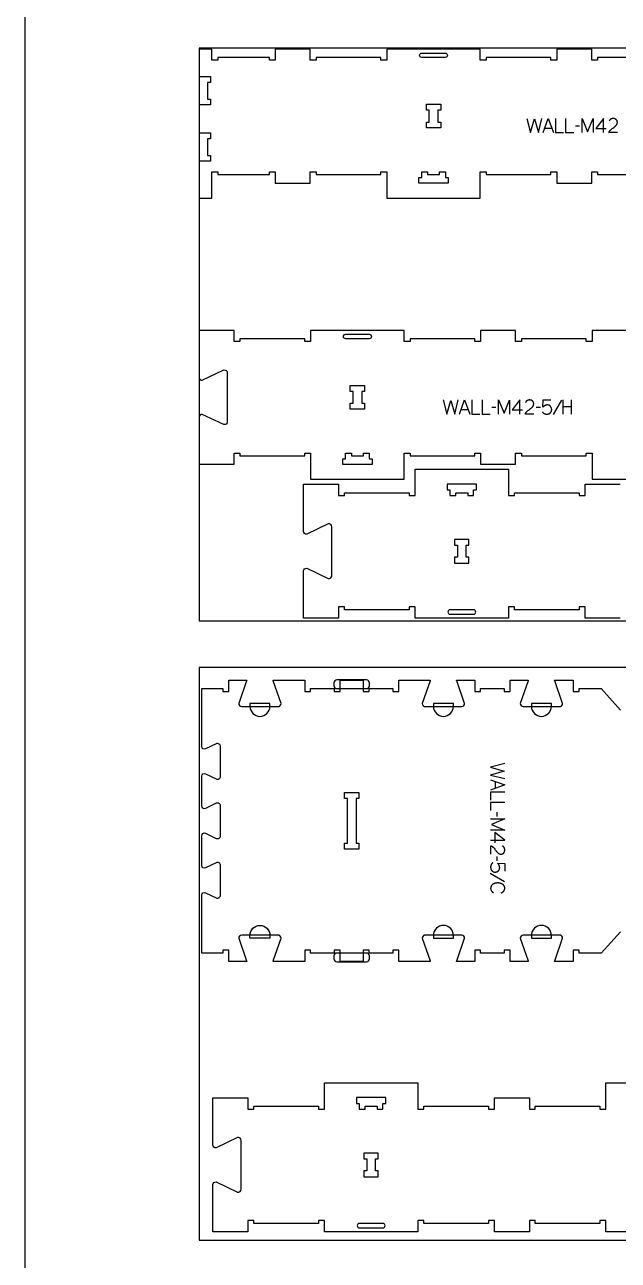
# Model space of a CAD drawing. Extents: x -7518 to -4335, y -27186 to -19593.
# Drawn here: x -7518 to -6253, y -25520 to -22887 of the extents above; entities that cross this region are included whole.
import ezdxf

# ---------------------------------------------------------------- set-up
doc = ezdxf.new("R2010")
doc.units = 0
for name, color, linetype in [('0_SHEET_SPRUCEPLY_2440X122', 1, 'CONTINUOUS'), ('1_ANYTOOL_1MMDEEP_LABELS_S', 2, 'CONTINUOUS'), ('3_ANYTOOL_CUTTHROUGH_INSID', 4, 'CONTINUOUS'), ('4_ANYTOOL_CUTTHROUGH_OUTSI', 5, 'CONTINUOUS'), ('5_ANYTOOL_HALF_MILL_9MM_IN', 3, 'CONTINUOUS'), ('DONOTCUT', 18, 'CONTINUOUS')]:
    doc.layers.add(name, color=color, linetype=linetype)

msp = doc.modelspace()

# ---------------------------------------------------------------- linework, layer by layer
at = {"layer": '0_SHEET_SPRUCEPLY_2440X122'}
for points in [[(-7146.3, -22936.7), (-7146.3, -24156.7), (-4706.3, -24156.7), (-4706.3, -22936.7)], [(-7146.3, -24256.7), (-7146.3, -25476.7), (-4706.3, -25476.7), (-4706.3, -24256.7)]]:
    msp.add_lwpolyline(points, close=True, dxfattribs=at)
at = {"layer": '1_ANYTOOL_1MMDEEP_LABELS_S'}
for points in [[(-6447.7, -23086.7), (-6439.9, -23116.7), (-6431.5, -23087.6), (-6423, -23116.7), (-6415.5, -23086.7)], [(-6412.9, -23116.7), (-6402.1, -23086.7), (-6391, -23116.7)], [(-6386.7, -23086.7), (-6386.7, -23116.7), (-6369.6, -23116.7)], [(-6364.9, -23086.7), (-6364.9, -23116.7), (-6347.8, -23116.7)], [(-6330, -23116.7), (-6330, -23086.7), (-6318, -23115.1), (-6306, -23086.8), (-6306, -23116.7)], [(-6284.5, -23116.7), (-6284.4, -23086.7), (-6300.4, -23108)], [(-6254.2, -23116.7), (-6272.5, -23116.6), (-6272.4, -23116.2), (-6272.3, -23115.9), (-6272.2, -23115.7), (-6272.1, -23115.5), (-6272.1, -23115.3), (-6272, -23115.1), (-6271.9, -23114.8), (-6271.8, -23114.6), (-6271.7, -23114.4), (-6271.6, -23114.2), (-6271.4, -23114), (-6271.3, -23113.8), (-6271.2, -23113.6), (-6271.1, -23113.4), (-6271, -23113.2), (-6270.8, -23113), (-6270.7, -23112.9), (-6270.6, -23112.7), (-6270.4, -23112.5), (-6270.3, -23112.3), (-6270.1, -23112.1), (-6270, -23111.9), (-6269.8, -23111.8), (-6269.7, -23111.6), (-6269.5, -23111.4), (-6269.4, -23111.3), (-6269.2, -23111.1), (-6269, -23110.9), (-6268.9, -23110.8), (-6268.5, -23110.5), (-6267, -23109.2), (-6265.5, -23108.1), (-6264, -23106.9), (-6262.5, -23105.8), (-6261.7, -23105.2), (-6261, -23104.6), (-6260.3, -23104.1), (-6259.6, -23103.5), (-6258.9, -23102.9), (-6258.3, -23102.3), (-6257.7, -23101.7), (-6257.1, -23101.1), (-6256.9, -23100.9), (-6256.8, -23100.7), (-6256.6, -23100.6), (-6256.5, -23100.4), (-6256.4, -23100.3), (-6256.3, -23100.1), (-6256.2, -23099.9), (-6256, -23099.7), (-6255.9, -23099.6), (-6255.8, -23099.4), (-6255.7, -23099.2), (-6255.6, -23099), (-6255.5, -23098.8), (-6255.5, -23098.7), (-6255.4, -23098.5), (-6255.3, -23098.3), (-6255.2, -23098.1), (-6255.2, -23097.9), (-6255.1, -23097.7), (-6255, -23097.5), (-6255, -23097.3), (-6254.9, -23097.1), (-6254.9, -23096.9), (-6254.9, -23096.7), (-6254.8, -23096.5), (-6254.8, -23096.3), (-6254.8, -23096), (-6254.7, -23095.8), (-6254.7, -23095.6), (-6254.7, -23095.4), (-6254.7, -23095.2), (-6254.7, -23094.9), (-6254.7, -23094.7), (-6254.7, -23094.4), (-6254.7, -23094.2), (-6254.8, -23094), (-6254.8, -23093.7), (-6254.8, -23093.5), (-6254.8, -23093.3), (-6254.9, -23093), (-6254.9, -23092.8), (-6255, -23092.6), (-6255, -23092.4), (-6255.1, -23092.2), (-6255.1, -23092), (-6255.2, -23091.8), (-6255.3, -23091.6), (-6255.3, -23091.4), (-6255.4, -23091.2), (-6255.5, -23091), (-6255.6, -23090.8), (-6255.7, -23090.6), (-6255.8, -23090.5), (-6255.9, -23090.3), (-6256, -23090.1), (-6256.1, -23090), (-6256.3, -23089.8), (-6256.4, -23089.7), (-6256.5, -23089.5), (-6256.6, -23089.4), (-6256.8, -23089.2), (-6256.9, -23089.1), (-6257.1, -23088.9), (-6257.2, -23088.8), (-6257.4, -23088.7), (-6257.6, -23088.5), (-6257.7, -23088.4), (-6257.9, -23088.3), (-6258.1, -23088.2), (-6258.2, -23088.1), (-6258.4, -23088), (-6258.6, -23087.9), (-6258.8, -23087.8), (-6259, -23087.7), (-6259.1, -23087.6), (-6259.3, -23087.5), (-6259.5, -23087.4), (-6259.7, -23087.4), (-6259.9, -23087.3), (-6260.1, -23087.2), (-6260.3, -23087.2), (-6260.5, -23087.1), (-6260.7, -23087), (-6260.9, -23087), (-6261.1, -23086.9), (-6261.3, -23086.9), (-6261.6, -23086.9), (-6261.8, -23086.8), (-6262, -23086.8), (-6262.2, -23086.8), (-6262.5, -23086.8), (-6262.7, -23086.7), (-6262.9, -23086.7), (-6263.2, -23086.7), (-6263.6, -23086.7), (-6264, -23086.7), (-6264.4, -23086.7), (-6264.7, -23086.7), (-6265.1, -23086.8), (-6265.4, -23086.8), (-6265.7, -23086.9), (-6266.1, -23086.9), (-6266.4, -23087), (-6266.7, -23087.1), (-6266.8, -23087.1), (-6267, -23087.2), (-6267.1, -23087.2), (-6267.3, -23087.3), (-6267.4, -23087.4), (-6267.6, -23087.4), (-6267.7, -23087.5), (-6267.9, -23087.5), (-6268, -23087.6), (-6268.2, -23087.7), (-6268.3, -23087.7), (-6268.4, -23087.8), (-6268.6, -23087.9), (-6268.7, -23088), (-6268.8, -23088.1), (-6269, -23088.1), (-6269.1, -23088.2), (-6269.2, -23088.3), (-6269.3, -23088.4), (-6269.5, -23088.5), (-6269.6, -23088.6), (-6269.7, -23088.7), (-6269.8, -23088.8), (-6270, -23088.9), (-6270.1, -23089), (-6270.2, -23089.1), (-6270.3, -23089.2), (-6270.4, -23089.3), (-6270.5, -23089.4), (-6270.6, -23089.6), (-6270.7, -23089.7), (-6270.8, -23089.8), (-6271, -23090.1), (-6271.2, -23090.3), (-6271.4, -23090.6), (-6271.6, -23090.9), (-6271.8, -23091.2), (-6271.9, -23091.5), (-6272.1, -23091.8)], [(-6409.5, -23107.1), (-6394.6, -23107.1)], [(-6335.2, -23102.8), (-6343.9, -23102.9)], [(-6300.4, -23108), (-6278.7, -23108)], [(-6625.9, -23686.4), (-6618.2, -23716.4), (-6609.8, -23687.3), (-6601.3, -23716.4), (-6593.8, -23686.4)], [(-6591.2, -23716.4), (-6580.3, -23686.4), (-6569.3, -23716.4)], [(-6565, -23686.4), (-6565, -23716.4), (-6547.9, -23716.4)], [(-6543.2, -23686.4), (-6543.2, -23716.4), (-6526.1, -23716.4)], [(-6508.3, -23716.4), (-6508.3, -23686.4), (-6496.3, -23714.8), (-6484.3, -23686.5), (-6484.3, -23716.4)], [(-6462.7, -23716.4), (-6462.7, -23686.4), (-6478.7, -23707.7)], [(-6432.5, -23716.4), (-6450.8, -23716.3), (-6450.7, -23715.9), (-6450.6, -23715.6), (-6450.5, -23715.4), (-6450.4, -23715.2), (-6450.3, -23715), (-6450.2, -23714.8), (-6450.1, -23714.6), (-6450, -23714.3), (-6449.9, -23714.1), (-6449.8, -23713.9), (-6449.7, -23713.7), (-6449.6, -23713.5), (-6449.5, -23713.3), (-6449.4, -23713.1), (-6449.2, -23712.9), (-6449.1, -23712.7), (-6449, -23712.6), (-6448.8, -23712.4), (-6448.7, -23712.2), (-6448.6, -23712), (-6448.4, -23711.8), (-6448.3, -23711.6), (-6448.1, -23711.5), (-6447.9, -23711.3), (-6447.8, -23711.1), (-6447.6, -23711), (-6447.5, -23710.8), (-6447.3, -23710.6), (-6447.1, -23710.5), (-6446.7, -23710.2), (-6445.3, -23708.9), (-6443.8, -23707.8), (-6442.3, -23706.6), (-6440.7, -23705.5), (-6440, -23704.9), (-6439.3, -23704.3), (-6438.5, -23703.8), (-6437.9, -23703.2), (-6437.2, -23702.6), (-6436.5, -23702), (-6435.9, -23701.4), (-6435.3, -23700.8), (-6435.2, -23700.6), (-6435, -23700.4), (-6434.9, -23700.3), (-6434.8, -23700.1), (-6434.6, -23700), (-6434.5, -23699.8), (-6434.4, -23699.6), (-6434.3, -23699.4), (-6434.2, -23699.3), (-6434.1, -23699.1), (-6434, -23698.9), (-6433.9, -23698.7), (-6433.8, -23698.5), (-6433.7, -23698.4), (-6433.6, -23698.2), (-6433.6, -23698), (-6433.5, -23697.8), (-6433.4, -23697.6), (-6433.4, -23697.4), (-6433.3, -23697.2), (-6433.2, -23697), (-6433.2, -23696.8), (-6433.2, -23696.6), (-6433.1, -23696.4), (-6433.1, -23696.2), (-6433.1, -23696), (-6433, -23695.7), (-6433, -23695.5), (-6433, -23695.3), (-6433, -23695.1), (-6433, -23694.9), (-6433, -23694.6), (-6433, -23694.4), (-6433, -23694.1), (-6433, -23693.9), (-6433, -23693.7), (-6433, -23693.4), (-6433.1, -23693.2), (-6433.1, -23693), (-6433.1, -23692.7), (-6433.2, -23692.5), (-6433.2, -23692.3), (-6433.3, -23692.1), (-6433.3, -23691.9), (-6433.4, -23691.7), (-6433.5, -23691.5), (-6433.5, -23691.3), (-6433.6, -23691.1), (-6433.7, -23690.9), (-6433.8, -23690.7), (-6433.9, -23690.5), (-6434, -23690.3), (-6434.1, -23690.2), (-6434.2, -23690), (-6434.3, -23689.8), (-6434.4, -23689.7), (-6434.5, -23689.5), (-6434.6, -23689.4), (-6434.8, -23689.2), (-6434.9, -23689.1), (-6435, -23688.9), (-6435.2, -23688.8), (-6435.3, -23688.6), (-6435.5, -23688.5), (-6435.7, -23688.4), (-6435.8, -23688.2), (-6436, -23688.1), (-6436.2, -23688), (-6436.3, -23687.9), (-6436.5, -23687.8), (-6436.7, -23687.7), (-6436.8, -23687.6), (-6437, -23687.5), (-6437.2, -23687.4), (-6437.4, -23687.3), (-6437.6, -23687.2), (-6437.8, -23687.1), (-6438, -23687.1), (-6438.2, -23687), (-6438.4, -23686.9), (-6438.6, -23686.9), (-6438.8, -23686.8), (-6439, -23686.7), (-6439.2, -23686.7), (-6439.4, -23686.7), (-6439.6, -23686.6), (-6439.8, -23686.6), (-6440, -23686.5), (-6440.3, -23686.5), (-6440.5, -23686.5), (-6440.7, -23686.5), (-6440.9, -23686.4), (-6441.2, -23686.4), (-6441.4, -23686.4), (-6441.9, -23686.4), (-6442.2, -23686.4), (-6442.6, -23686.4), (-6443, -23686.4), (-6443.3, -23686.5), (-6443.6, -23686.5), (-6444, -23686.6), (-6444.3, -23686.6), (-6444.6, -23686.7), (-6444.9, -23686.8), (-6445.1, -23686.9), (-6445.3, -23686.9), (-6445.4, -23687), (-6445.6, -23687), (-6445.7, -23687.1), (-6445.8, -23687.1), (-6446, -23687.2), (-6446.1, -23687.2), (-6446.3, -23687.3), (-6446.4, -23687.4), (-6446.6, -23687.4), (-6446.7, -23687.5), (-6446.8, -23687.6), (-6447, -23687.7), (-6447.1, -23687.8), (-6447.2, -23687.8), (-6447.4, -23687.9), (-6447.5, -23688), (-6447.6, -23688.1), (-6447.7, -23688.2), (-6447.8, -23688.3), (-6448, -23688.4), (-6448.1, -23688.5), (-6448.2, -23688.6), (-6448.3, -23688.7), (-6448.4, -23688.8), (-6448.5, -23688.9), (-6448.7, -23689), (-6448.8, -23689.2), (-6448.9, -23689.3), (-6449, -23689.4), (-6449.1, -23689.5), (-6449.3, -23689.8), (-6449.5, -23690), (-6449.7, -23690.3), (-6449.9, -23690.6), (-6450, -23690.9), (-6450.2, -23691.2), (-6450.4, -23691.5)], [(-6414.5, -23711.6), (-6414.3, -23711.9), (-6414.1, -23712.2), (-6413.9, -23712.5), (-6413.6, -23712.8), (-6413.4, -23713), (-6413.2, -23713.3), (-6412.9, -23713.5), (-6412.7, -23713.7), (-6412.5, -23713.9), (-6412.2, -23714.2), (-6411.9, -23714.4), (-6411.7, -23714.5), (-6411.4, -23714.7), (-6411.2, -23714.9), (-6410.9, -23715.1), (-6410.6, -23715.2), (-6410.3, -23715.4), (-6410, -23715.5), (-6409.7, -23715.6), (-6409.5, -23715.7), (-6409.2, -23715.8), (-6408.8, -23715.9), (-6408.5, -23716), (-6408.2, -23716.1), (-6407.9, -23716.2), (-6407.6, -23716.2), (-6407.3, -23716.3), (-6406.9, -23716.3), (-6406.6, -23716.4), (-6406.2, -23716.4), (-6405.9, -23716.4), (-6405.5, -23716.4), (-6405.1, -23716.4), (-6404.7, -23716.4), (-6404.3, -23716.4), (-6403.9, -23716.3), (-6403.5, -23716.3), (-6403.2, -23716.3), (-6402.8, -23716.2), (-6402.4, -23716.1), (-6402, -23716.1), (-6401.7, -23716), (-6401.3, -23715.9), (-6401, -23715.8), (-6400.7, -23715.7), (-6400.3, -23715.6), (-6400, -23715.5), (-6399.7, -23715.4), (-6399.5, -23715.3), (-6399.4, -23715.2), (-6399.2, -23715.1), (-6399.1, -23715.1), (-6398.9, -23715), (-6398.8, -23714.9), (-6398.6, -23714.8), (-6398.5, -23714.7), (-6398.4, -23714.6), (-6398.2, -23714.5), (-6398.1, -23714.4), (-6397.9, -23714.3), (-6397.8, -23714.1), (-6397.7, -23714), (-6397.6, -23713.9), (-6397.4, -23713.8), (-6397.3, -23713.6), (-6397.2, -23713.5), (-6397.1, -23713.3), (-6396.9, -23713.2), (-6396.8, -23713), (-6396.7, -23712.9), (-6396.6, -23712.7), (-6396.5, -23712.6), (-6396.4, -23712.4), (-6396.3, -23712.2), (-6396.1, -23712), (-6396, -23711.9), (-6395.8, -23711.5), (-6395.6, -23711.1), (-6395.5, -23710.8), (-6395.4, -23710.6), (-6395.3, -23710.4), (-6395.2, -23710.1), (-6395.1, -23709.9), (-6395.1, -23709.6), (-6395, -23709.4), (-6394.9, -23709.1), (-6394.9, -23708.9), (-6394.8, -23708.7), (-6394.8, -23708.4), (-6394.8, -23708.2), (-6394.7, -23707.9), (-6394.7, -23707.7), (-6394.7, -23707.5), (-6394.7, -23707.2), (-6394.7, -23707), (-6394.7, -23706.7), (-6394.7, -23706.4), (-6394.7, -23706.2), (-6394.8, -23705.9), (-6394.8, -23705.7), (-6394.8, -23705.4), (-6394.8, -23705.2), (-6394.9, -23704.9), (-6394.9, -23704.7), (-6395, -23704.4), (-6395, -23704.2), (-6395.1, -23704), (-6395.2, -23703.7), (-6395.2, -23703.5), (-6395.3, -23703.3), (-6395.4, -23703.1), (-6395.5, -23702.8), (-6395.5, -23702.6), (-6395.6, -23702.4), (-6395.7, -23702.2), (-6395.8, -23702), (-6395.9, -23701.8), (-6396, -23701.6), (-6396.2, -23701.4), (-6396.3, -23701.2), (-6396.4, -23701), (-6396.5, -23700.8), (-6396.7, -23700.6), (-6396.8, -23700.4), (-6396.9, -23700.2), (-6397.1, -23700), (-6397.2, -23699.9), (-6397.4, -23699.7), (-6397.6, -23699.5), (-6397.7, -23699.3), (-6397.9, -23699.2), (-6398.1, -23699), (-6398.2, -23698.9), (-6398.4, -23698.8), (-6398.6, -23698.6), (-6398.8, -23698.5), (-6399, -23698.4), (-6399.2, -23698.3), (-6399.4, -23698.1), (-6399.6, -23698), (-6399.8, -23697.9), (-6400, -23697.8), (-6400.3, -23697.8), (-6400.5, -23697.7), (-6400.7, -23697.6), (-6400.9, -23697.5), (-6401.2, -23697.5), (-6401.4, -23697.4), (-6401.7, -23697.3), (-6401.9, -23697.3), (-6402.2, -23697.3), (-6402.4, -23697.2), (-6402.7, -23697.2), (-6402.9, -23697.2), (-6403.2, -23697.1), (-6403.5, -23697.1), (-6403.8, -23697.1), (-6404, -23697.1), (-6404.4, -23697.1), (-6404.7, -23697.1), (-6405.1, -23697.2), (-6405.4, -23697.2), (-6405.7, -23697.2), (-6406.1, -23697.3), (-6406.4, -23697.3), (-6406.7, -23697.4), (-6407, -23697.5), (-6407.3, -23697.6), (-6407.6, -23697.7), (-6407.9, -23697.8), (-6408.2, -23697.9), (-6408.5, -23698), (-6408.8, -23698.1), (-6409.1, -23698.3), (-6409.3, -23698.4), (-6409.6, -23698.6), (-6409.9, -23698.7), (-6410.1, -23698.9), (-6410.4, -23699.1), (-6410.7, -23699.2), (-6410.9, -23699.4), (-6411.2, -23699.6), (-6411.5, -23699.8), (-6411.7, -23700), (-6412, -23700.2), (-6412.3, -23700.5), (-6412.8, -23700.9), (-6413.3, -23701.4), (-6412.6, -23686.4), (-6396.4, -23686.4)], [(-6374.1, -23686.9), (-6391.3, -23717.6)], [(-6370.7, -23686.4), (-6370.7, -23716.4)], [(-6352.4, -23716.4), (-6352.4, -23686.4)], [(-6587.7, -23706.8), (-6572.8, -23706.8)], [(-6513.4, -23702.5), (-6522.2, -23702.6)], [(-6478.7, -23707.7), (-6456.9, -23707.7)], [(-6418.8, -23702.5), (-6427.6, -23702.6)], [(-6352.4, -23701.1), (-6370.7, -23701.1)], [(-6494.8, -24461.2), (-6524.8, -24468.9), (-6495.7, -24477.3), (-6524.8, -24485.8), (-6494.8, -24493.3)], [(-6524.8, -24495.9), (-6494.8, -24506.8), (-6524.8, -24517.8)], [(-6515.2, -24499.4), (-6515.2, -24514.3)], [(-6494.8, -24522.1), (-6524.8, -24522.1), (-6524.8, -24539.2)], [(-6494.8, -24543.9), (-6524.8, -24543.9), (-6524.8, -24561)], [(-6510.9, -24573.7), (-6511, -24564.9)], [(-6524.8, -24578.8), (-6494.8, -24578.8), (-6523.2, -24590.8), (-6494.9, -24602.8), (-6524.8, -24602.8)], [(-6524.8, -24624.4), (-6494.7, -24624.4), (-6516.1, -24608.4)], [(-6516.1, -24608.4), (-6516.1, -24630.2)], [(-6524.7, -24654.6), (-6524.7, -24636.3), (-6524.2, -24636.4), (-6524, -24636.5), (-6523.8, -24636.6), (-6523.6, -24636.7), (-6523.4, -24636.8), (-6523.2, -24636.9), (-6522.9, -24637), (-6522.7, -24637.1), (-6522.5, -24637.2), (-6522.3, -24637.3), (-6522.1, -24637.4), (-6521.9, -24637.5), (-6521.7, -24637.6), (-6521.5, -24637.7), (-6521.3, -24637.9), (-6521.1, -24638), (-6520.9, -24638.1), (-6520.8, -24638.3), (-6520.6, -24638.4), (-6520.4, -24638.5), (-6520.2, -24638.7), (-6520, -24638.8), (-6519.9, -24639), (-6519.7, -24639.2), (-6519.5, -24639.3), (-6519.4, -24639.5), (-6519.2, -24639.6), (-6519, -24639.8), (-6518.9, -24640), (-6518.6, -24640.4), (-6517.3, -24641.8), (-6516.1, -24643.3), (-6515, -24644.8), (-6513.9, -24646.4), (-6513.3, -24647.1), (-6512.7, -24647.8), (-6512.2, -24648.6), (-6511.6, -24649.2), (-6511, -24649.9), (-6510.4, -24650.6), (-6509.8, -24651.2), (-6509.1, -24651.8), (-6509, -24651.9), (-6508.8, -24652.1), (-6508.7, -24652.2), (-6508.5, -24652.3), (-6508.3, -24652.5), (-6508.2, -24652.6), (-6508, -24652.7), (-6507.8, -24652.8), (-6507.7, -24652.9), (-6507.5, -24653), (-6507.3, -24653.1), (-6507.1, -24653.2), (-6506.9, -24653.3), (-6506.8, -24653.4), (-6506.6, -24653.5), (-6506.4, -24653.5), (-6506.2, -24653.6), (-6506, -24653.7), (-6505.8, -24653.7), (-6505.6, -24653.8), (-6505.4, -24653.9), (-6505.2, -24653.9), (-6505, -24653.9), (-6504.8, -24654), (-6504.6, -24654), (-6504.3, -24654), (-6504.1, -24654.1), (-6503.9, -24654.1), (-6503.7, -24654.1), (-6503.5, -24654.1), (-6503.2, -24654.1), (-6503, -24654.1), (-6502.8, -24654.1), (-6502.5, -24654.1), (-6502.3, -24654.1), (-6502, -24654.1), (-6501.8, -24654.1), (-6501.6, -24654), (-6501.3, -24654), (-6501.1, -24654), (-6500.9, -24653.9), (-6500.7, -24653.9), (-6500.5, -24653.8), (-6500.3, -24653.8), (-6500.1, -24653.7), (-6499.9, -24653.6), (-6499.7, -24653.6), (-6499.5, -24653.5), (-6499.3, -24653.4), (-6499.1, -24653.3), (-6498.9, -24653.2), (-6498.7, -24653.1), (-6498.6, -24653), (-6498.4, -24652.9), (-6498.2, -24652.8), (-6498.1, -24652.7), (-6497.9, -24652.6), (-6497.7, -24652.5), (-6497.6, -24652.3), (-6497.4, -24652.2), (-6497.3, -24652.1), (-6497.2, -24651.9), (-6497, -24651.8), (-6496.9, -24651.6), (-6496.8, -24651.4), (-6496.6, -24651.3), (-6496.5, -24651.1), (-6496.4, -24650.9), (-6496.3, -24650.8), (-6496.2, -24650.6), (-6496.1, -24650.4), (-6496, -24650.3), (-6495.9, -24650.1), (-6495.8, -24649.9), (-6495.7, -24649.7), (-6495.6, -24649.5), (-6495.5, -24649.3), (-6495.5, -24649.1), (-6495.4, -24648.9), (-6495.3, -24648.7), (-6495.3, -24648.5), (-6495.2, -24648.3), (-6495.1, -24648.1), (-6495.1, -24647.9), (-6495, -24647.7), (-6495, -24647.5), (-6495, -24647.3), (-6494.9, -24647.1), (-6494.9, -24646.8), (-6494.9, -24646.6), (-6494.8, -24646.4), (-6494.8, -24646.2), (-6494.8, -24645.9), (-6494.8, -24645.7), (-6494.8, -24645.2), (-6494.8, -24644.8), (-6494.8, -24644.5), (-6494.8, -24644.1), (-6494.9, -24643.8), (-6494.9, -24643.4), (-6495, -24643.1), (-6495, -24642.8), (-6495.1, -24642.5), (-6495.2, -24642.2), (-6495.2, -24642), (-6495.3, -24641.8), (-6495.3, -24641.7), (-6495.4, -24641.5), (-6495.4, -24641.4), (-6495.5, -24641.3), (-6495.6, -24641.1), (-6495.6, -24641), (-6495.7, -24640.8), (-6495.8, -24640.7), (-6495.8, -24640.5), (-6495.9, -24640.4), (-6496, -24640.3), (-6496.1, -24640.1), (-6496.1, -24640), (-6496.2, -24639.9), (-6496.3, -24639.7), (-6496.4, -24639.6), (-6496.5, -24639.5), (-6496.6, -24639.4), (-6496.7, -24639.2), (-6496.8, -24639.1), (-6496.9, -24639), (-6497, -24638.9), (-6497.1, -24638.8), (-6497.2, -24638.7), (-6497.3, -24638.6), (-6497.4, -24638.4), (-6497.5, -24638.3), (-6497.7, -24638.2), (-6497.8, -24638.1), (-6497.9, -24638), (-6498.2, -24637.8), (-6498.4, -24637.6), (-6498.7, -24637.4), (-6499, -24637.2), (-6499.3, -24637.1), (-6499.6, -24636.9), (-6499.9, -24636.7)], [(-6510.9, -24668.3), (-6511, -24659.5)], [(-6495.3, -24713), (-6526, -24695.8)], [(-6520, -24672.6), (-6520.3, -24672.8), (-6520.6, -24673), (-6520.9, -24673.2), (-6521.1, -24673.5), (-6521.4, -24673.7), (-6521.7, -24673.9), (-6521.9, -24674.2), (-6522.1, -24674.4), (-6522.3, -24674.6), (-6522.5, -24674.9), (-6522.7, -24675.1), (-6522.9, -24675.4), (-6523.1, -24675.7), (-6523.3, -24675.9), (-6523.4, -24676.2), (-6523.6, -24676.5), (-6523.7, -24676.8), (-6523.9, -24677.1), (-6524, -24677.4), (-6524.1, -24677.6), (-6524.2, -24677.9), (-6524.3, -24678.3), (-6524.4, -24678.6), (-6524.5, -24678.9), (-6524.6, -24679.2), (-6524.6, -24679.5), (-6524.7, -24679.8), (-6524.7, -24680.2), (-6524.7, -24680.5), (-6524.8, -24680.9), (-6524.8, -24681.2), (-6524.8, -24681.6), (-6524.8, -24682), (-6524.8, -24682.4), (-6524.8, -24682.8), (-6524.7, -24683.2), (-6524.7, -24683.6), (-6524.6, -24683.9), (-6524.6, -24684.3), (-6524.5, -24684.7), (-6524.5, -24685.1), (-6524.4, -24685.4), (-6524.3, -24685.8), (-6524.2, -24686.1), (-6524.1, -24686.4), (-6524, -24686.8), (-6523.9, -24687.1), (-6523.7, -24687.4), (-6523.7, -24687.6), (-6523.6, -24687.7), (-6523.5, -24687.9), (-6523.4, -24688), (-6523.4, -24688.2), (-6523.3, -24688.3), (-6523.2, -24688.5), (-6523.1, -24688.6), (-6523, -24688.7), (-6522.9, -24688.9), (-6522.8, -24689), (-6522.6, -24689.2), (-6522.5, -24689.3), (-6522.4, -24689.4), (-6522.3, -24689.5), (-6522.1, -24689.7), (-6522, -24689.8), (-6521.9, -24689.9), (-6521.7, -24690), (-6521.6, -24690.2), (-6521.4, -24690.3), (-6521.3, -24690.4), (-6521.1, -24690.5), (-6520.9, -24690.6), (-6520.8, -24690.7), (-6520.6, -24690.8), (-6520.4, -24691), (-6520.2, -24691.1), (-6519.9, -24691.3), (-6519.5, -24691.5), (-6519.2, -24691.6), (-6519, -24691.7), (-6518.7, -24691.8), (-6518.5, -24691.9), (-6518.3, -24692), (-6518, -24692), (-6517.8, -24692.1), (-6517.5, -24692.2), (-6517.3, -24692.2), (-6517, -24692.3), (-6516.8, -24692.3), (-6516.6, -24692.3), (-6516.3, -24692.4), (-6516.1, -24692.4), (-6515.9, -24692.4), (-6515.6, -24692.4), (-6515.4, -24692.4), (-6515.1, -24692.4), (-6514.8, -24692.4), (-6514.6, -24692.4), (-6514.3, -24692.3), (-6514.1, -24692.3), (-6513.8, -24692.3), (-6513.6, -24692.3), (-6513.3, -24692.2), (-6513.1, -24692.2), (-6512.8, -24692.1), (-6512.6, -24692.1), (-6512.4, -24692), (-6512.1, -24691.9), (-6511.9, -24691.9), (-6511.7, -24691.8), (-6511.5, -24691.7), (-6511.2, -24691.6), (-6511, -24691.6), (-6510.8, -24691.5), (-6510.6, -24691.4), (-6510.4, -24691.3), (-6510.2, -24691.2), (-6510, -24691.1), (-6509.8, -24690.9), (-6509.6, -24690.8), (-6509.4, -24690.7), (-6509.2, -24690.6), (-6509, -24690.4), (-6508.8, -24690.3), (-6508.6, -24690.1), (-6508.4, -24690), (-6508.2, -24689.8), (-6508.1, -24689.7), (-6507.9, -24689.5), (-6507.7, -24689.4), (-6507.6, -24689.2), (-6507.4, -24689), (-6507.3, -24688.8), (-6507.1, -24688.7), (-6507, -24688.5), (-6506.9, -24688.3), (-6506.8, -24688.1), (-6506.6, -24687.9), (-6506.5, -24687.7), (-6506.4, -24687.5), (-6506.3, -24687.3), (-6506.2, -24687.1), (-6506.1, -24686.8), (-6506.1, -24686.6), (-6506, -24686.4), (-6505.9, -24686.2), (-6505.8, -24685.9), (-6505.8, -24685.7), (-6505.7, -24685.4), (-6505.7, -24685.2), (-6505.6, -24684.9), (-6505.6, -24684.7), (-6505.6, -24684.4), (-6505.6, -24684.2), (-6505.5, -24683.9), (-6505.5, -24683.6), (-6505.5, -24683.3), (-6505.5, -24683.1), (-6505.5, -24682.7), (-6505.5, -24682.4), (-6505.5, -24682), (-6505.6, -24681.7), (-6505.6, -24681.4), (-6505.7, -24681), (-6505.7, -24680.7), (-6505.8, -24680.4), (-6505.9, -24680.1), (-6505.9, -24679.8), (-6506, -24679.5), (-6506.1, -24679.2), (-6506.3, -24678.9), (-6506.4, -24678.6), (-6506.5, -24678.3), (-6506.6, -24678), (-6506.8, -24677.8), (-6506.9, -24677.5), (-6507.1, -24677.2), (-6507.3, -24677), (-6507.4, -24676.7), (-6507.6, -24676.4), (-6507.8, -24676.2), (-6508, -24675.9), (-6508.2, -24675.6), (-6508.4, -24675.4), (-6508.6, -24675.1), (-6508.9, -24674.8), (-6509.3, -24674.3), (-6509.8, -24673.8), (-6494.8, -24674.5), (-6494.8, -24690.7)], [(-6502.3, -24736.6), (-6501.9, -24736.4), (-6501.5, -24736.3), (-6501.1, -24736.1), (-6500.7, -24735.9), (-6500.4, -24735.7), (-6500, -24735.5), (-6499.7, -24735.3), (-6499.3, -24735), (-6499, -24734.8), (-6498.7, -24734.5), (-6498.3, -24734.3), (-6498, -24734), (-6497.7, -24733.7), (-6497.5, -24733.4), (-6497.2, -24733.1), (-6496.9, -24732.8), (-6496.8, -24732.7), (-6496.7, -24732.5), (-6496.5, -24732.4), (-6496.4, -24732.2), (-6496.3, -24732), (-6496.2, -24731.9), (-6496.1, -24731.7), (-6496, -24731.5), (-6495.9, -24731.3), (-6495.8, -24731.2), (-6495.7, -24731), (-6495.6, -24730.8), (-6495.5, -24730.6), (-6495.5, -24730.4), (-6495.4, -24730.2), (-6495.3, -24730.1), (-6495.3, -24729.9), (-6495.2, -24729.7), (-6495.1, -24729.5), (-6495.1, -24729.3), (-6495, -24729.1), (-6495, -24728.9), (-6495, -24728.7), (-6494.9, -24728.5), (-6494.9, -24728.3), (-6494.9, -24728), (-6494.8, -24727.8), (-6494.8, -24727.6), (-6494.8, -24727.4), (-6494.8, -24727.2), (-6494.8, -24727), (-6494.8, -24726.7), (-6494.8, -24726.4), (-6494.8, -24726.1), (-6494.8, -24725.7), (-6494.9, -24725.4), (-6494.9, -24725.1), (-6495, -24724.8), (-6495, -24724.4), (-6495.1, -24724.1), (-6495.2, -24723.8), (-6495.2, -24723.5), (-6495.3, -24723.3), (-6495.5, -24723), (-6495.6, -24722.7), (-6495.6, -24722.6), (-6495.7, -24722.4), (-6495.8, -24722.3), (-6495.8, -24722.1), (-6495.9, -24722), (-6496, -24721.9), (-6496, -24721.8), (-6496.1, -24721.6), (-6496.2, -24721.5), (-6496.3, -24721.4), (-6496.4, -24721.2), (-6496.4, -24721.1), (-6496.5, -24721), (-6496.6, -24720.9), (-6496.8, -24720.6), (-6497, -24720.4), (-6497.2, -24720.2), (-6497.4, -24720), (-6497.7, -24719.8), (-6497.9, -24719.5), (-6498.1, -24719.3), (-6498.4, -24719.1), (-6498.6, -24718.9), (-6498.9, -24718.8), (-6499.2, -24718.6), (-6499.5, -24718.4), (-6500.1, -24718.1), (-6500.7, -24717.7), (-6501.3, -24717.4), (-6501.9, -24717.2), (-6502.5, -24716.9), (-6503.1, -24716.7), (-6503.8, -24716.5), (-6504.4, -24716.3), (-6505.1, -24716.1), (-6505.7, -24716), (-6506.4, -24715.9), (-6507, -24715.8), (-6507.7, -24715.7), (-6508.4, -24715.6), (-6509.1, -24715.6), (-6509.8, -24715.6), (-6510.5, -24715.6), (-6511.2, -24715.6), (-6511.9, -24715.7), (-6512.5, -24715.8), (-6513.2, -24715.9), (-6513.9, -24716), (-6514.5, -24716.1), (-6514.9, -24716.2), (-6515.2, -24716.3), (-6515.5, -24716.4), (-6515.8, -24716.5), (-6516.1, -24716.6), (-6516.4, -24716.7), (-6516.8, -24716.8), (-6517.1, -24716.9), (-6517.7, -24717.2), (-6518.3, -24717.5), (-6518.9, -24717.8), (-6519.5, -24718.1), (-6520.1, -24718.4), (-6520.4, -24718.6), (-6520.7, -24718.8), (-6520.9, -24719), (-6521.2, -24719.2), (-6521.4, -24719.4), (-6521.7, -24719.6), (-6521.9, -24719.8), (-6522.2, -24720), (-6522.4, -24720.3), (-6522.6, -24720.5), (-6522.8, -24720.7), (-6522.9, -24720.9), (-6523, -24721), (-6523, -24721.1), (-6523.1, -24721.2), (-6523.2, -24721.4), (-6523.3, -24721.5), (-6523.4, -24721.6), (-6523.5, -24721.8), (-6523.5, -24721.9), (-6523.6, -24722), (-6523.7, -24722.2), (-6523.8, -24722.3), (-6523.9, -24722.6), (-6524, -24722.9), (-6524.1, -24723.1), (-6524.2, -24723.4), (-6524.3, -24723.7), (-6524.4, -24724.1), (-6524.5, -24724.4), (-6524.6, -24724.7), (-6524.6, -24725), (-6524.7, -24725.3), (-6524.7, -24725.7), (-6524.7, -24726), (-6524.8, -24726.4), (-6524.8, -24726.7), (-6524.8, -24727.1), (-6524.8, -24727.5), (-6524.8, -24727.8), (-6524.8, -24728), (-6524.7, -24728.2), (-6524.7, -24728.4), (-6524.7, -24728.6), (-6524.7, -24728.7), (-6524.6, -24728.9), (-6524.6, -24729.1), (-6524.6, -24729.3), (-6524.5, -24729.4), (-6524.5, -24729.6), (-6524.4, -24729.8), (-6524.4, -24729.9), (-6524.3, -24730.1), (-6524.3, -24730.2), (-6524.2, -24730.4), (-6524.2, -24730.6), (-6524.1, -24730.7), (-6524, -24730.9), (-6523.9, -24731), (-6523.9, -24731.2), (-6523.8, -24731.3), (-6523.7, -24731.5), (-6523.6, -24731.6), (-6523.5, -24731.8), (-6523.5, -24731.9), (-6523.4, -24732), (-6523.3, -24732.2), (-6523.2, -24732.3), (-6523, -24732.6), (-6522.7, -24732.8), (-6522.5, -24733.1), (-6522.3, -24733.3), (-6522.1, -24733.6), (-6521.8, -24733.8), (-6521.6, -24734), (-6521.3, -24734.3), (-6521, -24734.5), (-6520.8, -24734.7), (-6520.5, -24734.9), (-6520.2, -24735.1), (-6519.9, -24735.3), (-6519.6, -24735.5), (-6519.3, -24735.7), (-6519, -24735.9)]]:
    msp.add_lwpolyline(points, dxfattribs=at)
at = {"layer": '3_ANYTOOL_CUTTHROUGH_INSID', "color": 4}
for points in [[(-6671.6, -22947.1), (-6621.6, -22947.1, -1), (-6621.6, -22956.6), (-6671.6, -22956.6, -1)], [(-6833.8, -23546.5), (-6783.8, -23546.5, -1), (-6783.8, -23556), (-6833.8, -23556, -1)], [(-6611.2, -24143), (-6561.2, -24143, 1), (-6561.2, -24133.5), (-6611.2, -24133.5, 1)], [(-6804.5, -25450.6), (-6754.5, -25450.6, 1), (-6754.5, -25441.1), (-6804.5, -25441.1, 1)]]:
    msp.add_lwpolyline(points, format="xyb", close=True, dxfattribs=at)
for points in [[(-6655.8, -23094.2), (-6655.8, -23068.7), (-6661.8, -23068.7), (-6661.8, -23056.2), (-6631.3, -23056.2), (-6631.3, -23068.7), (-6637.3, -23068.7), (-6637.3, -23094.2), (-6631.3, -23094.2), (-6631.3, -23106.7), (-6661.8, -23106.7), (-6661.8, -23094.2)], [(-6633.8, -23206.1), (-6633.8, -23200.1), (-6621.3, -23200.1), (-6621.3, -23212.1), (-6615.3, -23212.1), (-6615.3, -23224.6), (-6677.8, -23224.6), (-6677.8, -23212.1), (-6671.8, -23212.1), (-6671.8, -23200.1), (-6659.3, -23200.1), (-6659.3, -23206.1)], [(-6818.1, -23693.5), (-6818.1, -23668), (-6824.1, -23668), (-6824.1, -23655.5), (-6793.6, -23655.5), (-6793.6, -23668), (-6799.6, -23668), (-6799.6, -23693.5), (-6793.6, -23693.5), (-6793.6, -23706), (-6824.1, -23706), (-6824.1, -23693.5)], [(-6796.1, -23805.5), (-6796.1, -23799.5), (-6783.6, -23799.5), (-6783.6, -23811.5), (-6777.6, -23811.5), (-6777.6, -23824), (-6840.1, -23824), (-6840.1, -23811.5), (-6834.1, -23811.5), (-6834.1, -23799.5), (-6821.6, -23799.5), (-6821.6, -23805.5)], [(-6573.5, -23884), (-6573.5, -23890), (-6561, -23890), (-6561, -23878), (-6555, -23878), (-6555, -23865.5), (-6617.5, -23865.5), (-6617.5, -23878), (-6611.5, -23878), (-6611.5, -23890), (-6599, -23890), (-6599, -23884)], [(-6595.5, -23995.9), (-6595.5, -24021.4), (-6601.5, -24021.4), (-6601.5, -24033.9), (-6571, -24033.9), (-6571, -24021.4), (-6577, -24021.4), (-6577, -23995.9), (-6571, -23995.9), (-6571, -23983.4), (-6601.5, -23983.4), (-6601.5, -23995.9)], [(-6806, -24643.5), (-6836.2, -24643.5), (-6836.2, -24631), (-6830.2, -24631), (-6830.2, -24535.5), (-6836.2, -24535.5), (-6836.2, -24523), (-6805.7, -24523), (-6805.7, -24535.5), (-6811.7, -24535.5), (-6811.7, -24631), (-6805.7, -24631), (-6805.7, -24643.5)], [(-6766.8, -25191.6), (-6766.8, -25197.6), (-6754.3, -25197.6), (-6754.3, -25185.6), (-6748.3, -25185.6), (-6748.3, -25173.1), (-6810.8, -25173.1), (-6810.8, -25185.6), (-6804.8, -25185.6), (-6804.8, -25197.6), (-6792.3, -25197.6), (-6792.3, -25191.6)], [(-6788.8, -25303.6), (-6788.8, -25329.1), (-6794.8, -25329.1), (-6794.8, -25341.6), (-6764.3, -25341.6), (-6764.3, -25329.1), (-6770.3, -25329.1), (-6770.3, -25303.6), (-6764.3, -25303.6), (-6764.3, -25291.1), (-6794.8, -25291.1), (-6794.8, -25303.6)]]:
    msp.add_lwpolyline(points, close=True, dxfattribs=at)
at = {"layer": '4_ANYTOOL_CUTTHROUGH_OUTSI', "color": 5}
msp.add_lwpolyline([(-6158.8, -22956.6), (-6296.8, -22956.6), (-6296.8, -22962.6), (-6309.3, -22962.6), (-6309.3, -22938.6), (-6383.8, -22938.6), (-6383.8, -22962.6), (-6396.3, -22962.6), (-6396.3, -22956.6), (-6496.6, -22956.6), (-6534.3, -22956.6), (-6534.3, -22962.6), (-6546.8, -22962.6), (-6546.8, -22938.6), (-6746.3, -22938.6), (-6746.3, -22962.6), (-6758.8, -22962.6), (-6758.8, -22956.6), (-6896.8, -22956.6), (-6896.8, -22962.6), (-6909.3, -22962.6), (-6909.3, -22938.6), (-6983.8, -22938.6), (-6983.8, -22962.6), (-6996.3, -22962.6), (-6996.3, -22956.6), (-7096.6, -22956.6), (-7106.6, -22956.6), (-7106.6, -22956.6), (-7106.6, -22962.6), (-7119.1, -22962.6), (-7119.1, -22962.4), (-7119.1, -22938.6), (-7146.1, -22938.6), (-7146.1, -22997.1), (-7122.1, -22997.1), (-7122.1, -23009.6), (-7128.1, -23009.6), (-7128.1, -23045.1), (-7122.1, -23045.1), (-7122.1, -23057.6), (-7146.1, -23057.6), (-7146.1, -23117.1), (-7122.1, -23117.1), (-7122.1, -23129.6), (-7128.1, -23129.6), (-7128.1, -23165.1), (-7122.1, -23165.1), (-7122.1, -23177.6), (-7146.1, -23177.6), (-7146.1, -23256.1), (-7119.1, -23256.1), (-7119.1, -23200.1), (-7106.6, -23200.1), (-7106.6, -23206.1), (-7096.6, -23206.1), (-6996.3, -23206.1), (-6996.3, -23200.1), (-6983.8, -23200.1), (-6983.8, -23224.1), (-6909.3, -23224.1), (-6909.3, -23200.1), (-6896.8, -23200.1), (-6896.8, -23206.1), (-6758.8, -23206.1), (-6758.8, -23200.1), (-6746.3, -23200.1), (-6746.3, -23256.1), (-6546.8, -23256.1), (-6546.8, -23200.1), (-6534.3, -23200.1), (-6534.3, -23206.1), (-6496.6, -23206.1), (-6396.3, -23206.1), (-6396.3, -23200.1), (-6383.8, -23200.1), (-6383.8, -23224.1), (-6309.3, -23224.1), (-6309.3, -23200.1), (-6296.8, -23200.1), (-6296.8, -23206.1), (-6158.8, -23206.1)], dxfattribs=at)
for points in [[(-6109.1, -23538), (-6308.6, -23538), (-6308.6, -23562), (-6321.1, -23562), (-6321.1, -23556), (-6459.1, -23556), (-6459.1, -23562), (-6471.6, -23562), (-6471.6, -23538), (-6546.1, -23538), (-6546.1, -23562), (-6558.6, -23562), (-6558.6, -23556), (-6696.6, -23556), (-6696.6, -23562), (-6709.1, -23562), (-6709.1, -23538), (-6908.6, -23538), (-6908.6, -23562), (-6921.1, -23562), (-6921.1, -23556), (-6996.8, -23556), (-7059.1, -23556), (-7059.1, -23562), (-7071.6, -23562), (-7071.6, -23538), (-7146.1, -23538), (-7146.1, -23638.6), (-7146.1, -23638.6, 0.461625), (-7139.4, -23644.3), (-7093.4, -23622.4), (-7093.3, -23622.4), (-7093.3, -23622.4, -0.220464), (-7088.3, -23623.8, -0.220464), (-7086.1, -23628.6), (-7086.1, -23732.8, -0.220464), (-7088.3, -23737.6, -0.220464), (-7093.3, -23739), (-7093.4, -23739), (-7093.4, -23739), (-7139.4, -23717.1), (-7139.4, -23717.1, 0.218884), (-7144, -23718.4, 0.220464), (-7146.1, -23722.8), (-7146.1, -23799.7), (-7146.1, -23823.5), (-7071.6, -23823.5), (-7071.6, -23799.5), (-7059.1, -23799.5), (-7059.1, -23805.5), (-6996.8, -23805.5), (-6921.1, -23805.5), (-6921.1, -23799.5), (-6908.6, -23799.5), (-6908.6, -23799.7), (-6908.6, -23855.5), (-6709.1, -23855.5), (-6709.1, -23799.7), (-6709.1, -23799.5), (-6696.6, -23799.5), (-6696.6, -23805.5), (-6558.6, -23805.5), (-6558.6, -23799.5), (-6546.1, -23799.5), (-6546.1, -23823.5), (-6471.6, -23823.5), (-6471.6, -23799.5), (-6459.1, -23799.5), (-6459.1, -23805.5), (-6321.1, -23805.5), (-6321.1, -23799.5), (-6308.6, -23799.5), (-6308.6, -23799.7), (-6308.6, -23855.5), (-6109.1, -23855.5)], [(-6249, -24151.5), (-6323.5, -24151.5), (-6323.5, -24127.5), (-6336, -24127.5), (-6336, -24133.5), (-6474, -24133.5), (-6474, -24127.5), (-6486.5, -24127.5), (-6486.5, -24151.5), (-6686, -24151.5), (-6686, -24127.5), (-6698.5, -24127.5), (-6698.5, -24133.5), (-6774.2, -24133.5), (-6836.5, -24133.5), (-6836.5, -24127.5), (-6849, -24127.5), (-6849, -24151.5), (-6923.5, -24151.5), (-6923.5, -24050.8), (-6923.5, -24050.8, -0.461625), (-6916.8, -24045.1), (-6870.8, -24067), (-6870.7, -24067), (-6870.7, -24067, 0.220464), (-6865.7, -24065.6, 0.220464), (-6863.5, -24060.8), (-6863.5, -23956.6, 0.220464), (-6865.7, -23951.8, 0.220464), (-6870.7, -23950.4), (-6870.8, -23950.4), (-6870.8, -23950.5), (-6916.8, -23972.3), (-6916.8, -23972.3, -0.218884), (-6921.4, -23971, -0.220464), (-6923.5, -23966.6), (-6923.5, -23889.7), (-6923.5, -23866), (-6849, -23866), (-6849, -23890), (-6836.5, -23890), (-6836.5, -23884), (-6774.2, -23884), (-6698.5, -23884), (-6698.5, -23890), (-6686, -23890), (-6686, -23889.7), (-6686, -23834), (-6486.5, -23834), (-6486.5, -23889.7), (-6486.5, -23890), (-6474, -23890), (-6474, -23884), (-6336, -23884), (-6336, -23890), (-6323.5, -23890), (-6323.5, -23866), (-6249, -23866)], [(-6247.9, -24819.5), (-6288.9, -24865), (-6336.4, -24865), (-6336.4, -24859), (-6348.9, -24859), (-6348.9, -24883), (-6371, -24883), (-6388.4, -24883), (-6388.4, -24883, -0.061485), (-6388.2, -24881.6), (-6371.3, -24833.4), (-6371.3, -24833.3), (-6371.3, -24833.3), (-6371.3, -24833.3, 0.198912), (-6373.1, -24828.9), (-6373.2, -24828.8), (-6373.3, -24828.7), (-6373.4, -24828.6), (-6373.5, -24828.5), (-6373.7, -24828.4), (-6373.8, -24828.3), (-6373.9, -24828.2), (-6374, -24828.1), (-6374.2, -24828), (-6374.3, -24827.9), (-6374.4, -24827.9), (-6374.6, -24827.8), (-6374.7, -24827.7), (-6374.8, -24827.6), (-6375, -24827.6), (-6375.1, -24827.5), (-6375.3, -24827.5), (-6375.4, -24827.4), (-6375.6, -24827.4), (-6375.7, -24827.3), (-6375.9, -24827.3), (-6376, -24827.2), (-6376.2, -24827.2), (-6376.3, -24827.2), (-6376.5, -24827.1), (-6376.6, -24827.1), (-6376.8, -24827.1), (-6376.9, -24827.1), (-6377.1, -24827.1), (-6377.2, -24827), (-6377.4, -24827), (-6377.5, -24827), (-6455.5, -24827, 0.414214), (-6461.8, -24833.3), (-6461.8, -24833.3), (-6461.8, -24833.4), (-6444.9, -24881.6), (-6444.9, -24881.6, -0.061485), (-6444.6, -24883), (-6483.2, -24883), (-6483.2, -24859), (-6495.7, -24859), (-6495.7, -24865), (-6546.2, -24865), (-6546.2, -24859), (-6558.7, -24859), (-6558.7, -24883), (-6597.3, -24883), (-6597.3, -24883, -0.061485), (-6597.1, -24881.6), (-6580.2, -24833.4), (-6580.2, -24833.3), (-6580.2, -24833.3), (-6580.2, -24833.3, 0.414214), (-6586.4, -24827), (-6664.4, -24827), (-6664.6, -24827), (-6664.7, -24827), (-6664.9, -24827.1), (-6665, -24827.1), (-6665.2, -24827.1), (-6665.3, -24827.1), (-6665.5, -24827.1), (-6665.6, -24827.2), (-6665.8, -24827.2), (-6665.9, -24827.2), (-6666.1, -24827.3), (-6666.2, -24827.3), (-6666.4, -24827.4), (-6666.5, -24827.4), (-6666.7, -24827.5), (-6666.8, -24827.5), (-6667, -24827.6), (-6667.1, -24827.6), (-6667.2, -24827.7), (-6667.4, -24827.8), (-6667.5, -24827.9), (-6667.6, -24827.9), (-6667.8, -24828), (-6667.9, -24828.1), (-6668, -24828.2), (-6668.2, -24828.3), (-6668.3, -24828.4), (-6668.4, -24828.5), (-6668.5, -24828.6), (-6668.6, -24828.7), (-6668.7, -24828.8), (-6668.8, -24828.9, 0.198912), (-6670.7, -24833.3), (-6670.7, -24833.3), (-6670.7, -24833.4), (-6653.8, -24881.6), (-6653.8, -24881.6, -0.061485), (-6653.5, -24883), (-6720.7, -24883), (-6720.7, -24859), (-6733.2, -24859), (-6733.2, -24865), (-6783.7, -24865), (-6783.7, -24859), (-6796.2, -24859), (-6796.2, -24883), (-6845.7, -24883), (-6845.7, -24859), (-6858.2, -24859), (-6858.2, -24865), (-6908.7, -24865), (-6908.7, -24859), (-6921.2, -24859), (-6921.2, -24883), (-6971, -24883), (-6988.4, -24883), (-6988.4, -24883, -0.061486), (-6988.2, -24881.6), (-6971.3, -24833.4), (-6971.3, -24833.3), (-6971.3, -24833.3), (-6971.3, -24833.3, 0.198912), (-6973.1, -24828.9), (-6973.2, -24828.8), (-6973.3, -24828.7), (-6973.4, -24828.6), (-6973.5, -24828.5), (-6973.7, -24828.4), (-6973.8, -24828.3), (-6973.9, -24828.2), (-6974, -24828.1), (-6974.2, -24828), (-6974.3, -24827.9), (-6974.4, -24827.9), (-6974.6, -24827.8), (-6974.7, -24827.7), (-6974.8, -24827.6), (-6975, -24827.6), (-6975.1, -24827.5), (-6975.3, -24827.5), (-6975.4, -24827.4), (-6975.6, -24827.4), (-6975.7, -24827.3), (-6975.9, -24827.3), (-6976, -24827.2), (-6976.2, -24827.2), (-6976.3, -24827.2), (-6976.5, -24827.1), (-6976.6, -24827.1), (-6976.8, -24827.1), (-6976.9, -24827.1), (-6977.1, -24827.1), (-6977.2, -24827), (-6977.4, -24827), (-6977.5, -24827), (-7055.5, -24827, 0.414214), (-7061.8, -24833.3), (-7061.8, -24833.3), (-7061.8, -24833.4), (-7044.9, -24881.6), (-7044.9, -24881.6, -0.061485), (-7044.6, -24883), (-7083.2, -24883), (-7083.2, -24859), (-7095.7, -24859), (-7095.7, -24865), (-7140.7, -24865), (-7140.7, -24741.6), (-7140.7, -24741.6, -0.551268), (-7132.5, -24736.4), (-7109.7, -24747.3, 0.551268), (-7100.7, -24741.7), (-7100.7, -24678.3, 0.551268), (-7109.7, -24672.6), (-7132.5, -24683.5, -0.551268), (-7140.7, -24678.3), (-7140.7, -24614.9, -0.551268), (-7132.5, -24609.7), (-7109.7, -24620.6, 0.551268), (-7100.7, -24615), (-7100.7, -24551.6, 0.551268), (-7109.7, -24545.9), (-7132.5, -24556.8, -0.551268), (-7140.7, -24551.6), (-7140.7, -24488.2, -0.551268), (-7132.5, -24483), (-7109.7, -24493.9, 0.551268), (-7100.7, -24488.3), (-7100.7, -24424.9, 0.551268), (-7109.7, -24419.2), (-7132.5, -24430.1, -0.551268), (-7140.7, -24424.9), (-7140.7, -24301.5), (-7095.7, -24301.5), (-7095.7, -24307.5), (-7083.2, -24307.5), (-7083.2, -24307.3), (-7083.2, -24283.5), (-7044.6, -24283.5), (-7044.6, -24283.5, -0.061485), (-7044.9, -24284.9), (-7061.8, -24333.2), (-7061.8, -24333.2), (-7061.8, -24333.3), (-7061.8, -24333.3, 0.414214), (-7055.5, -24339.5), (-6977.5, -24339.5), (-6977.4, -24339.5), (-6977.2, -24339.5), (-6977.1, -24339.5), (-6976.9, -24339.5), (-6976.8, -24339.5), (-6976.6, -24339.5), (-6976.5, -24339.4), (-6976.3, -24339.4), (-6976.2, -24339.4), (-6976, -24339.4), (-6975.9, -24339.3), (-6975.7, -24339.3), (-6975.6, -24339.2), (-6975.4, -24339.2), (-6975.3, -24339.1), (-6975.1, -24339.1), (-6975, -24339), (-6974.8, -24338.9), (-6974.7, -24338.9), (-6974.6, -24338.8), (-6974.4, -24338.7), (-6974.3, -24338.6), (-6974.2, -24338.6), (-6974, -24338.5), (-6973.9, -24338.4), (-6973.8, -24338.3), (-6973.7, -24338.2), (-6973.5, -24338.1), (-6973.4, -24338), (-6973.3, -24337.9), (-6973.2, -24337.8), (-6973.1, -24337.7, 0.198912), (-6971.3, -24333.3), (-6971.3, -24333.2), (-6971.3, -24333.2), (-6988.2, -24284.9), (-6988.2, -24284.9, -0.061485), (-6988.4, -24283.5), (-6971, -24283.5), (-6921.2, -24283.5), (-6921.2, -24307.5), (-6908.7, -24307.5), (-6908.7, -24301.5), (-6858.2, -24301.5), (-6858.2, -24307.5), (-6845.7, -24307.5), (-6845.7, -24283.5), (-6796.2, -24283.5), (-6796.2, -24307.5), (-6783.7, -24307.5), (-6783.7, -24301.5), (-6733.2, -24301.5), (-6733.2, -24307.5), (-6720.7, -24307.5), (-6720.7, -24283.5), (-6653.5, -24283.5), (-6653.5, -24283.5, -0.061485), (-6653.8, -24284.9), (-6670.7, -24333.2), (-6670.7, -24333.2), (-6670.7, -24333.3), (-6670.7, -24333.3, 0.198912), (-6668.8, -24337.7), (-6668.7, -24337.8), (-6668.6, -24337.9), (-6668.5, -24338), (-6668.4, -24338.1), (-6668.3, -24338.2), (-6668.2, -24338.3), (-6668, -24338.4), (-6667.9, -24338.5), (-6667.8, -24338.6), (-6667.6, -24338.6), (-6667.5, -24338.7), (-6667.4, -24338.8), (-6667.2, -24338.9), (-6667.1, -24338.9), (-6667, -24339), (-6666.8, -24339.1), (-6666.7, -24339.1), (-6666.5, -24339.2), (-6666.4, -24339.2), (-6666.2, -24339.3), (-6666.1, -24339.3), (-6665.9, -24339.4), (-6665.8, -24339.4), (-6665.6, -24339.4), (-6665.5, -24339.4), (-6665.3, -24339.5), (-6665.2, -24339.5), (-6665, -24339.5), (-6664.9, -24339.5), (-6664.7, -24339.5), (-6664.6, -24339.5), (-6664.4, -24339.5), (-6586.4, -24339.5, 0.414214), (-6580.2, -24333.3), (-6580.2, -24333.2), (-6580.2, -24333.2), (-6597.1, -24284.9), (-6597.1, -24284.9, -0.061485), (-6597.3, -24283.5), (-6558.7, -24283.5), (-6558.7, -24307.3), (-6558.7, -24307.5), (-6546.2, -24307.5), (-6546.2, -24301.5), (-6495.7, -24301.5), (-6495.7, -24307.5), (-6483.2, -24307.5), (-6483.2, -24307.3), (-6483.2, -24283.5), (-6444.6, -24283.5), (-6444.6, -24283.5, -0.061485), (-6444.9, -24284.9), (-6461.8, -24333.2), (-6461.8, -24333.2), (-6461.8, -24333.3), (-6461.8, -24333.3, 0.414214), (-6455.5, -24339.5), (-6377.5, -24339.5), (-6377.4, -24339.5), (-6377.2, -24339.5), (-6377.1, -24339.5), (-6376.9, -24339.5), (-6376.8, -24339.5), (-6376.6, -24339.5), (-6376.5, -24339.4), (-6376.3, -24339.4), (-6376.2, -24339.4), (-6376, -24339.4), (-6375.9, -24339.3), (-6375.7, -24339.3), (-6375.6, -24339.2), (-6375.4, -24339.2), (-6375.3, -24339.1), (-6375.1, -24339.1), (-6375, -24339), (-6374.8, -24338.9), (-6374.7, -24338.9), (-6374.6, -24338.8), (-6374.4, -24338.7), (-6374.3, -24338.6), (-6374.2, -24338.6), (-6374, -24338.5), (-6373.9, -24338.4), (-6373.8, -24338.3), (-6373.7, -24338.2), (-6373.5, -24338.1), (-6373.4, -24338), (-6373.3, -24337.9), (-6373.2, -24337.8), (-6373.1, -24337.7, 0.198912), (-6371.3, -24333.3), (-6371.3, -24333.2), (-6371.3, -24333.2), (-6388.2, -24284.9), (-6388.2, -24284.9, -0.061485), (-6388.4, -24283.5), (-6371, -24283.5), (-6348.9, -24283.5), (-6348.9, -24307.5), (-6336.4, -24307.5), (-6336.4, -24301.5), (-6288.9, -24301.5), (-6247.9, -24347.1)], [(-6079.8, -25459.1), (-6279.3, -25459.1), (-6279.3, -25435.4), (-6279.3, -25435.1), (-6291.8, -25435.1), (-6291.8, -25441.1), (-6429.8, -25441.1), (-6429.8, -25435.1), (-6442.3, -25435.1), (-6442.3, -25459.1), (-6516.8, -25459.1), (-6516.8, -25435.1), (-6529.3, -25435.1), (-6529.3, -25441.1), (-6667.3, -25441.1), (-6667.3, -25435.1), (-6679.8, -25435.1), (-6679.8, -25459.1), (-6879.3, -25459.1), (-6879.3, -25435.1), (-6891.8, -25435.1), (-6891.8, -25441.1), (-7029.8, -25441.1), (-7029.8, -25435.1), (-7042.3, -25435.1), (-7042.3, -25459.1), (-7116.8, -25459.1), (-7116.8, -25358.4), (-7116.8, -25358.4, -0.461625), (-7110.1, -25352.8), (-7064.1, -25374.6), (-7064.1, -25374.6), (-7064.1, -25374.6, 0.220464), (-7059, -25373.2, 0.220464), (-7056.8, -25368.5), (-7056.8, -25264.2, 0.220464), (-7059, -25259.5, 0.220464), (-7064.1, -25258.1), (-7064.1, -25258.1), (-7064.1, -25258.1), (-7110.1, -25280), (-7110.1, -25280, -0.218884), (-7114.7, -25278.7, -0.220464), (-7116.8, -25274.3), (-7116.8, -25197.4), (-7116.8, -25173.6), (-7042.3, -25173.6), (-7042.3, -25197.6), (-7029.8, -25197.6), (-7029.8, -25191.6), (-6891.8, -25191.6), (-6891.8, -25197.6), (-6879.3, -25197.6), (-6879.3, -25197.4), (-6879.3, -25141.6), (-6679.8, -25141.6), (-6679.8, -25197.4), (-6679.8, -25197.6), (-6667.3, -25197.6), (-6667.3, -25191.6), (-6529.3, -25191.6), (-6529.3, -25197.6), (-6516.8, -25197.6), (-6516.8, -25173.6), (-6442.3, -25173.6), (-6442.3, -25197.6), (-6429.8, -25197.6), (-6429.8, -25191.6), (-6291.8, -25191.6), (-6291.8, -25197.6), (-6279.3, -25197.6), (-6279.3, -25197.4), (-6279.3, -25141.6), (-6079.8, -25141.6)]]:
    msp.add_lwpolyline(points, format="xyb", dxfattribs=at)
at = {"layer": '5_ANYTOOL_HALF_MILL_9MM_IN', "color": 3}
for points in [[(-6852.8, -24283, 0.414214), (-6858.8, -24289), (-6858.8, -24295.5, 0.414214), (-6852.8, -24301.5), (-6789.1, -24301.5, 0.414214), (-6783.1, -24295.5), (-6783.1, -24289, 0.414214), (-6789.1, -24283)], [(-7037.8, -24339.3, 1), (-6995.3, -24339.3), (-6995.3, -24339), (-6995.3, -24333), (-7037.8, -24333), (-7037.8, -24339), (-7037.8, -24339.3)], [(-6646.7, -24339.3, 1), (-6604.2, -24339.3), (-6604.2, -24339), (-6604.2, -24333), (-6646.7, -24333), (-6646.7, -24339), (-6646.7, -24339.3)], [(-6437.8, -24339.3, 1), (-6395.3, -24339.3), (-6395.3, -24339), (-6395.3, -24333), (-6437.8, -24333), (-6437.8, -24339), (-6437.8, -24339.3)], [(-7037.8, -24827.3, -1), (-6995.3, -24827.3), (-6995.3, -24827.5), (-6995.3, -24833.5), (-7037.8, -24833.5), (-7037.8, -24827.5), (-7037.8, -24827.3)], [(-6604.2, -24827.3, 1), (-6646.7, -24827.3), (-6646.7, -24827.5), (-6646.7, -24833.5), (-6604.2, -24833.5), (-6604.2, -24827.5), (-6604.2, -24827.3)], [(-6395.3, -24827.3, 1), (-6437.8, -24827.3), (-6437.8, -24827.5), (-6437.8, -24833.5), (-6395.3, -24833.5), (-6395.3, -24827.5), (-6395.3, -24827.3)], [(-6852.8, -24865, 0.414214), (-6858.8, -24871), (-6858.8, -24877.5, 0.414214), (-6852.8, -24883.5), (-6789.1, -24883.5, 0.414214), (-6783.1, -24877.5), (-6783.1, -24871, 0.414214), (-6789.1, -24865)]]:
    msp.add_lwpolyline(points, format="xyb", close=True, dxfattribs=at)
at = {"layer": 'DONOTCUT'}
msp.add_lwpolyline([(-7518, -27186.1), (-4334.6, -27186.1), (-4334.6, -19592.7), (-7518, -19592.7)], close=True, dxfattribs=at)

doc.saveas('drawing.dxf')
